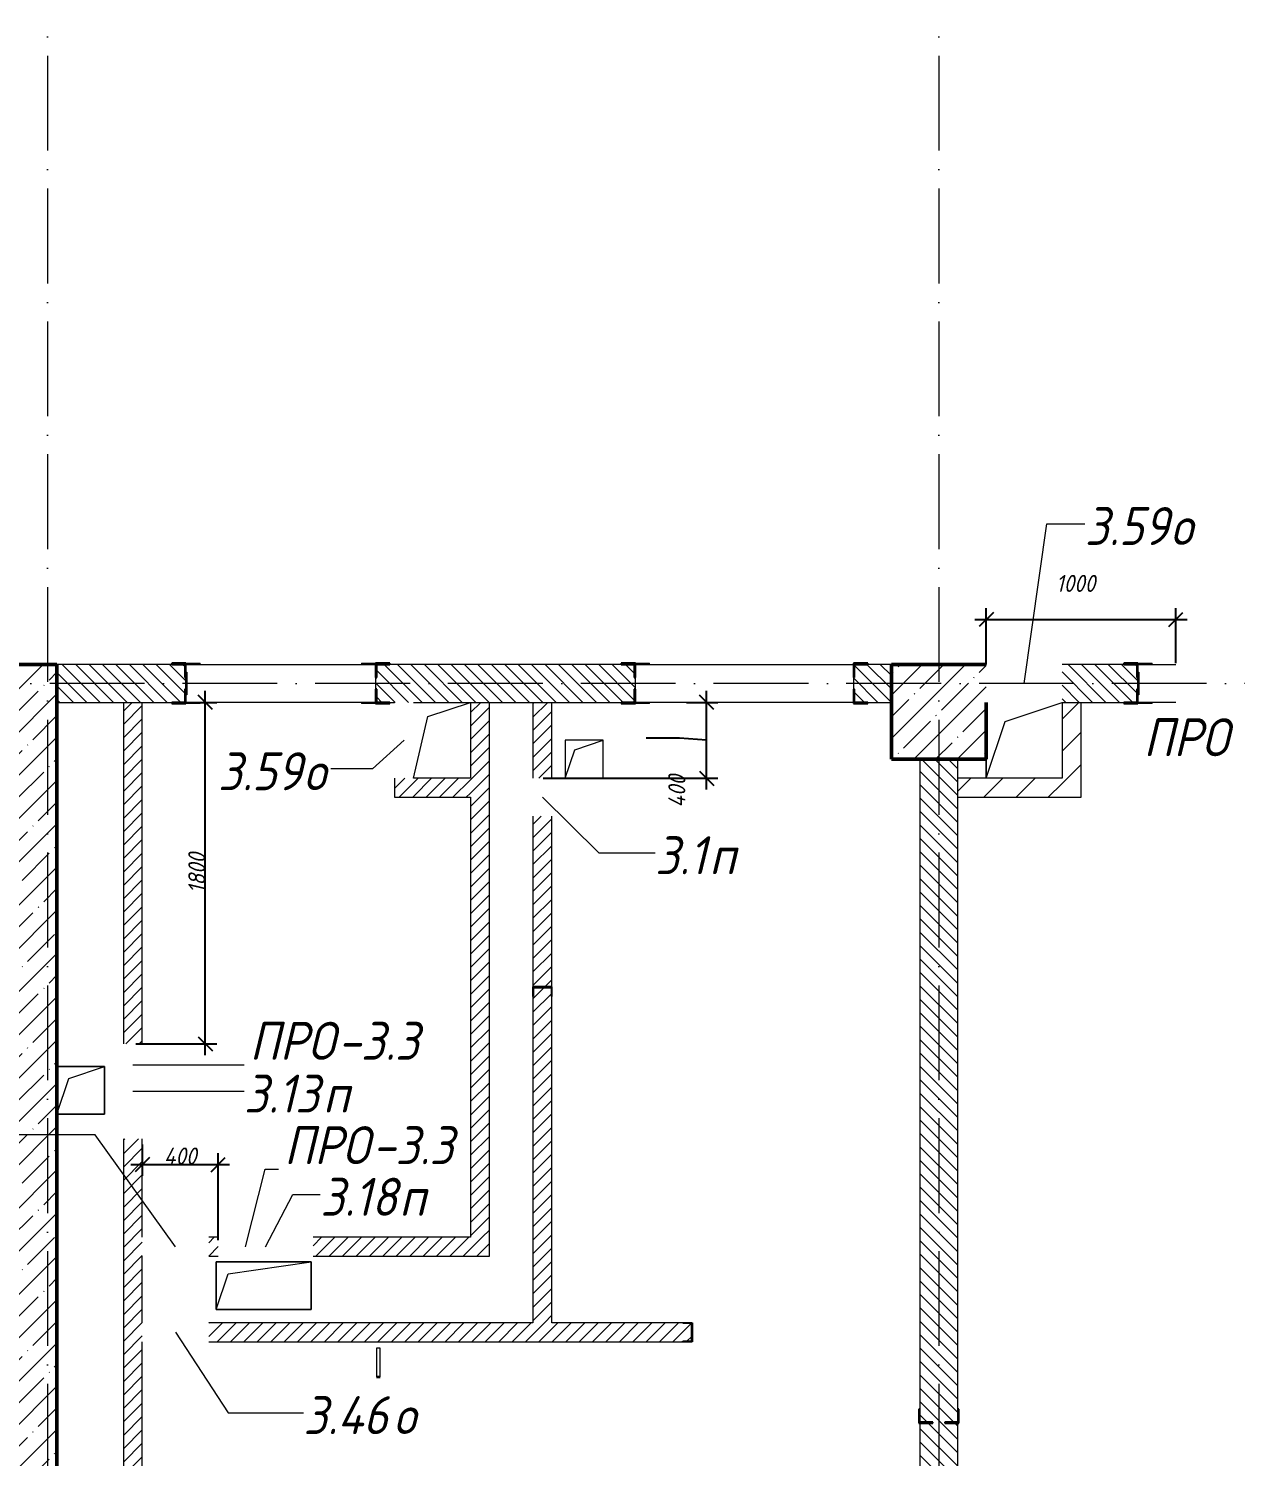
# Model space of a CAD drawing. Header units: millimetres. Extents: x -401725 to 250493, y 305116 to 802890.
# Drawn here: x 157835 to 164200, y 382548 to 390075 of the extents above; entities that cross this region are included whole.
import ezdxf

# ---------------------------------------------------------------- set-up
doc = ezdxf.new("R2010")
doc.units = ezdxf.units.MM
doc.linetypes.add('50_200_ШТРИХ_1Т_ш5_п1_п1_', pattern=[700, 500, -100, 0, -100])
for name, color, linetype, lineweight in [('A-____-____-DIMS', 7, 'Continuous', 9), ('A-DOOR-OPNG-MCUT', 7, 'Continuous', 35), ('A-FLOR-____-OTLN', 7, 'Continuous', 9), ('A-GENM-____-IDEN', 7, 'Continuous', 9), ('A-GENM-____-MCUT', 7, 'Continuous', 25), ('A-GENM-____-OTLN', 7, 'Continuous', 9), ('A-GENM-____-OTLN-1', 7, 'Continuous', 25), ('A-GLAZ-____-IDEN', 7, 'Continuous', 9), ('A-WALL-____-MCUT', 7, 'Continuous', 13), ('A-WALL-____-MCUT-2', 7, 'Continuous', 50), ('A-WALL-____-PATT-1', 7, 'Continuous', 9), ('A-WALL-FNSH-MCUT-1', 7, 'Continuous', 9), ('I-WALL-____-OTLN', 7, 'Continuous', 9), ('S-COLS-____-MCUT', 7, 'Continuous', 50), ('S-COLS-____-OTLN', 7, 'Continuous', 9), ('S-GRID-____-OTLN-1', 7, '50_200_ШТРИХ_1Т_ш5_п1_п1_', 9)]:
    doc.layers.add(name, color=color, linetype=linetype, lineweight=lineweight)
doc.layers.add('A-DOOR-____-OTLN-1', color=7, linetype='Continuous', lineweight=9, true_color=0xffffff)
doc.styles.add('ISOCPEUR_I_11', font='isocpeui.ttf', dxfattribs={"width": 0.9, "height": 200})
doc.styles.add('ISOCPEUR_I_7', font='isocpeui.ttf', dxfattribs={"width": 0.9, "height": 90})
doc.dimstyles.new('ISO-1_8_0_9К_СРЕДНИЙ_Кладочные_1', dxfattribs={"dimscale": 304.8, "dimtxt": 89.638306, "dimasz": 0.246063, "dimexe": 0.19685, "dimexo": 0, "dimgap": 0, "dimtad": 1, "dimdec": 3, "dimrnd": 0.001, "dimdsep": 46, "dimtxsty": 'ISOCPEUR_I_7', "dimblk1": 'OBLIQUE', "dimblk2": 'OBLIQUE', "dimsah": 1, "dimcen": 0.09, "dimdle": 0.19685, "dimazin": 0, "dimtfac": 1, "dimtdec": 4, "dimtix": 1, "dimtmove": 0, "dimatfit": 3, "dimfxl": 1, "dimtvp": 1, "dimtolj": 1, "dimtzin": 0, "dimarcsym": 2})
doc.dimstyles.new('ISO-1_8_0_9К_СРЕДНИЙ_Кладочные_2', dxfattribs={"dimscale": 304.8, "dimtxt": 89.638306, "dimasz": 0.246063, "dimexe": 0.19685, "dimexo": 0, "dimgap": 0, "dimtad": 1, "dimdec": 3, "dimrnd": 0.001, "dimdsep": 46, "dimtxsty": 'ISOCPEUR_I_7', "dimblk1": 'OBLIQUE', "dimblk2": 'OBLIQUE', "dimsah": 1, "dimcen": 0.09, "dimdle": 0.19685, "dimazin": 0, "dimtfac": 1, "dimtdec": 4, "dimtix": 1, "dimtmove": 1, "dimatfit": 3, "dimfxl": 1, "dimtvp": 1, "dimtolj": 1, "dimtzin": 0, "dimarcsym": 2})
pattern_1 = [(135, (144685.44, 323542.244), (-35.35534, -35.35534), [])]
pattern_2 = [(45, (144685.44, 323542.244), (-35.35534, 35.35534), [])]
pattern_3 = [(45, (144685.44, 323542.24), (-84.85281, 84.85281), [])]

# ---------------------------------------------------------------- blocks, each defined once
blk = doc.blocks.new('BSC_Колонна _Прямоугольная - 500х500-V31-АР1_План отверстий 3 этажа в осях 1-64_Ю-ЯЯ')
at = {"layer": 'S-COLS-____-OTLN'}
h = blk.add_hatch(dxfattribs=at)
h.set_pattern_fill('FP_38', color=256, style=0, pattern_type=2)
h.set_pattern_definition([(45, (-17950, -62931.04), (-114.04925, 114.04925), []), (45, (-17835.95, -62931.04), (-114.04925, 114.04925), [201.613, -40.323, 3.353, -36.97])])
h.paths.add_polyline_path([(-250, -250), (250, -250), (250, 250), (-250, 250), (-250, 50)], flags=0)
at = {"layer": 'S-COLS-____-MCUT'}
for p, q in [((250, 250), (-250, 250)), ((-250, 250), (-250, -250)), ((250, -250), (250, 50)), ((-250, -250), (250, -250))]:
    blk.add_line(p, q, dxfattribs=at)
blk = doc.blocks.new('DOR_ДУ_распашная__1Ст_Прямоугольная_ШЕР - Вн_650х2100h_Кабинки С_у-18405741-АР1_План отверстий 3 этажа в осях 1-64_Ю-ЯЯ')
at = {"layer": 'A-DOOR-OPNG-MCUT'}
for p, q in [((-325, -10), (-325, 10)), ((325, 10), (325, -10))]:
    blk.add_line(p, q, dxfattribs=at)
blk = doc.blocks.new('154_Стойка_СКБ_Уголок - СМ-2480_200-28346303-АР1_План отверстий 3 этажа в осях 1-64_Ю-ЯЯ')
at = {"layer": 'A-GENM-____-MCUT'}
for p, q in [((125, 156), (125, 81)), ((200, 156), (125, 156)), ((200, 150), (200, 156)), ((125, 81), (131, 81)), ((131, 81), (131, 150)), ((131, 150), (200, 150)), ((131, 19), (125, 19)), ((125, 19), (125, -56)), ((131, -50), (131, 19)), ((125, -56), (200, -56)), ((200, -50), (131, -50)), ((200, -56), (200, -50))]:
    blk.add_line(p, q, dxfattribs=at)
blk = doc.blocks.new('Стойка_Влож_Полоса боковая - Полоса-V164-АР1_План отверстий 3 этажа в осях 1-64_Ю-ЯЯ')
at = {"layer": 'A-GENM-____-OTLN'}
for p, q in [((-5, 60), (0, 60)), ((-5, -60), (-5, 60)), ((0, 31), (0, -31)), ((0, -60), (-5, -60))]:
    blk.add_line(p, q, dxfattribs=at)
blk = doc.blocks.new('154_Стойка_СКБ_Уголок - СМ-2180_200-28268025-АР1_План отверстий 3 этажа в осях 1-64_Ю-ЯЯ')
at = {"layer": 'A-GENM-____-MCUT'}
for p, q in [((125, 156), (125, 81)), ((200, 156), (125, 156)), ((200, 150), (200, 156)), ((125, 81), (131, 81)), ((131, 81), (131, 150)), ((131, 150), (200, 150)), ((131, 19), (125, 19)), ((125, 19), (125, -56)), ((131, -50), (131, 19)), ((125, -56), (200, -56)), ((200, -50), (131, -50)), ((200, -56), (200, -50))]:
    blk.add_line(p, q, dxfattribs=at)
blk = doc.blocks.new('Стойка_Влож_Уголок_Опорный - Уголок-28213941-АР1_План отверстий 3 этажа в осях 1-64_Ю-ЯЯ')
at = {"layer": 'A-GENM-____-OTLN'}
for p, q in [((-212, -6), (-212, 0)), ((0, 0), (0, -6)), ((-212, -75), (-212, -6)), ((-212, -6), (-206, -6)), ((-212, -75), (-206, -75)), ((-6, -6), (0, -6)), ((-6, -75), (0, -75)), ((0, -6), (0, -75))]:
    blk.add_line(p, q, dxfattribs=at)
blk = doc.blocks.new('Стойка_Влож_Полоса боковая - Полоса-28213942-АР1_План отверстий 3 этажа в осях 1-64_Ю-ЯЯ')
at = {"layer": 'A-GENM-____-OTLN'}
for p, q in [((-5, 60), (0, 60)), ((-5, -60), (-5, 60)), ((0, -60), (-5, -60))]:
    blk.add_line(p, q, dxfattribs=at)
blk = doc.blocks.new('Фахверк_СКБ_Уголок - 200_3960_зеркало-28268689-АР1_План отверстий 3 этажа в осях 1-64_Ю-ЯЯ')
at = {"layer": 'A-GENM-____-MCUT'}
for p, q in [((200, 156), (125, 156)), ((125, 156), (125, 81)), ((200, 150), (200, 156)), ((125, 81), (131, 81)), ((131, 81), (131, 150)), ((131, 150), (200, 150)), ((131, 19), (125, 19)), ((125, 19), (125, -56)), ((131, -50), (131, 19)), ((125, -56), (200, -56)), ((200, -50), (131, -50)), ((200, -56), (200, -50))]:
    blk.add_line(p, q, dxfattribs=at)
blk = doc.blocks.new('Фахверк_СКБ_Уголок - 200_3550-28187522-АР1_План отверстий 3 этажа в осях 1-64_Ю-ЯЯ')
at = {"layer": 'A-GENM-____-MCUT'}
for p, q in [((125, 156), (50, 156)), ((50, 156), (50, 150)), ((125, 81), (125, 156)), ((50, 150), (119, 150)), ((119, 150), (119, 81)), ((119, 81), (125, 81)), ((125, 19), (119, 19)), ((119, 19), (119, -50)), ((125, -56), (125, 19)), ((119, -50), (50, -50)), ((50, -50), (50, -56)), ((50, -56), (125, -56))]:
    blk.add_line(p, q, dxfattribs=at)
blk = doc.blocks.new('154_Фахверк_СКБ_Швеллер - Тип_100_3960-28336563-АР1_План отверстий 3 этажа в осях 1-64_Ю-ЯЯ')
at = {"layer": 'A-GENM-____-MCUT'}
for p, q in [((125, 50), (175, 50)), ((125, -50), (125, 50)), ((128, 47), (128, -47)), ((175, 47), (128, 47)), ((175, 50), (175, 47)), ((175, -50), (125, -50)), ((128, -47), (175, -47)), ((175, -47), (175, -50))]:
    blk.add_line(p, q, dxfattribs=at)
blk = doc.blocks.new('154_Фахверк_СКБ_Швеллер - Тип_100_3960-28737914-АР1_План отверстий 3 этажа в осях 1-64_Ю-ЯЯ')
at = {"layer": 'A-GENM-____-MCUT'}
for p, q in [((175, 50), (125, 50)), ((125, 50), (125, -50)), ((128, 47), (175, 47)), ((128, -47), (128, 47)), ((175, 47), (175, 50)), ((125, -50), (175, -50)), ((175, -47), (128, -47)), ((175, -50), (175, -47))]:
    blk.add_line(p, q, dxfattribs=at)
blk = doc.blocks.new('AR_Отверстие прямоугольное _в плите_ - AR_Отверстие прямоугольное _в плите_-30458064-АР1_План отверстий 3 этажа в осях 1-64_Ю-ЯЯ')
at = {"layer": 'A-GENM-____-OTLN'}
for p, q in [((125, 125), (-125, 125)), ((-62.5, 62.5), (125, 125)), ((125, -125), (125, 125)), ((-125, -125), (-62.5, 62.5)), ((-125, -125), (125, -125))]:
    blk.add_line(p, q, dxfattribs=at)
blk = doc.blocks.new('AR_Отверстие прямоугольное _в плите_ - AR_Отверстие прямоугольное _в плите_-30459257-АР1_План отверстий 3 этажа в осях 1-64_Ю-ЯЯ')
at = {"layer": 'A-GENM-____-OTLN'}
for p, q in [((250, 125), (-250, 125)), ((-250, 125), (-250, -125)), ((-187.5, 62.5), (250, 125)), ((250, -125), (250, 125)), ((-250, -125), (-187.5, 62.5)), ((-250, -125), (250, -125))]:
    blk.add_line(p, q, dxfattribs=at)
blk = doc.blocks.new('AR_Отверстие прямоугольное _в плите_ - AR_Отверстие прямоугольное _в плите_-30459207-АР1_План отверстий 3 этажа в осях 1-64_Ю-ЯЯ')
at = {"layer": 'A-GENM-____-OTLN'}
for p, q in [((100, 100), (-100, 100)), ((-100, 100), (-100, -100)), ((-50, 50), (100, 100)), ((100, -100), (100, 100)), ((-100, -100), (-50, 50)), ((-100, -100), (100, -100))]:
    blk.add_line(p, q, dxfattribs=at)
blk = doc.blocks.new('AR_Отверстие прямоугольное _в плите_ - AR_Отверстие прямоугольное _в плите_-30459211-АР1_План отверстий 3 этажа в осях 1-64_Ю-ЯЯ')
at = {"layer": 'A-GENM-____-OTLN'}
for p, q in [((-100, 100), (200, 200)), ((-200, -200), (-100, 100)), ((-200, -100), (-200, -200))]:
    blk.add_line(p, q, dxfattribs=at)
blk = doc.blocks.new('AR_Отверстие прямоугольное _в плите_ - AR_Отверстие прямоугольное _в плите_-30552629-АР1_План отверстий 3 этажа в осях 1-64_Ю-ЯЯ')
at = {"layer": 'A-GENM-____-OTLN'}
for p, q in [((-75, 125), (150, 200)), ((-150, -200), (-75, 125))]:
    blk.add_line(p, q, dxfattribs=at)
blk = doc.blocks.new('_Oblique')
at = {"color": 0, "linetype": 'ByBlock', "lineweight": -2}
blk.add_line((-0.5, -0.5), (0.5, 0.5), dxfattribs=at)
blk = doc.blocks.new('*D9623')
at = {"layer": 'A-____-____-DIMS', "color": 0, "lineweight": -2, "transparency": 16777216}
for p, q in [((161410.9, 386063.3), (161410.9, 386583.3)), ((161304.9, 386523.3), (161470.9, 386523.3)), ((161268.8, 386334.9), (161092.7, 386334.9)), ((161410.9, 386323.3), (161268.8, 386334.9)), ((160548.5, 386123.3), (161470.9, 386123.3))]:
    blk.add_line(p, q, dxfattribs=at)
at = {"layer": 'Defpoints', "color": 0, "transparency": 16777216}
for p in [(161304.9, 386523.3), (161410.9, 386523.3), (160548.5, 386123.3)]:
    blk.add_point(p, dxfattribs=at)
at = {"layer": 'A-____-____-DIMS', "color": 0, "lineweight": -2, "transparency": 16777216, "xscale": 75, "yscale": 75, "zscale": 75}
for p, rotation in [((161410.9, 386523.3), 90), ((161410.9, 386123.3), 270)]:
    blk.add_blockref('_Oblique', p, dxfattribs=dict(at, rotation=rotation))
at = {"layer": 'A-____-____-DIMS', "color": 0, "transparency": 16777216, "insert": (161208.8, 385968.8), "char_height": 90, "width": 426.127, "attachment_point": 1, "rotation": 90, "line_spacing_factor": 1.149209, "style": 'ISOCPEUR_I_7'}
blk.add_mtext('\\A1;400', dxfattribs=at)
blk = doc.blocks.new('*D9624')
at = {"layer": 'A-____-____-DIMS', "color": 0, "lineweight": -2, "transparency": 16777216}
for p, q in [((158767.6, 384663.3), (158767.6, 386583.3)), ((158661.5, 386523.3), (158827.6, 386523.3)), ((158400.6, 384723.3), (158827.6, 384723.3))]:
    blk.add_line(p, q, dxfattribs=at)
at = {"layer": 'Defpoints', "color": 0, "transparency": 16777216}
for p in [(158661.5, 386523.3), (158767.6, 386523.3), (158400.6, 384723.3)]:
    blk.add_point(p, dxfattribs=at)
at = {"layer": 'A-____-____-DIMS', "color": 0, "lineweight": -2, "transparency": 16777216, "xscale": 75, "yscale": 75, "zscale": 75}
for p, rotation in [((158767.6, 386523.3), 90), ((158767.6, 384723.3), 270)]:
    blk.add_blockref('_Oblique', p, dxfattribs=dict(at, rotation=rotation))
at = {"layer": 'A-____-____-DIMS', "color": 0, "transparency": 16777216, "insert": (158722.6, 385623.3), "char_height": 90, "width": 504.733, "attachment_point": 5, "rotation": 90, "style": 'ISOCPEUR_I_7'}
blk.add_mtext('\\A1;1800', dxfattribs=at)
blk = doc.blocks.new('*D9625')
at = {"layer": 'A-____-____-DIMS', "color": 0, "lineweight": -2, "transparency": 16777216}
for p, q in [((158435.4, 384192.7), (158435.4, 384026.7)), ((158835.4, 383688.2), (158835.4, 384146.7)), ((158375.4, 384086.7), (158895.4, 384086.7))]:
    blk.add_line(p, q, dxfattribs=at)
at = {"layer": 'Defpoints', "color": 0, "transparency": 16777216}
for p in [(158435.4, 384192.7), (158835.4, 384086.7), (158835.4, 383688.2)]:
    blk.add_point(p, dxfattribs=at)
at = {"layer": 'A-____-____-DIMS', "color": 0, "lineweight": -2, "transparency": 16777216, "xscale": 75, "yscale": 75, "zscale": 75, "rotation": 180}
blk.add_blockref('_Oblique', (158435.4, 384086.7), dxfattribs=at)
at = {"layer": 'A-____-____-DIMS', "color": 0, "lineweight": -2, "transparency": 16777216, "xscale": 75, "yscale": 75, "zscale": 75}
blk.add_blockref('_Oblique', (158835.4, 384086.7), dxfattribs=at)
at = {"layer": 'A-____-____-DIMS', "color": 0, "transparency": 16777216, "insert": (158635.4, 384131.7), "char_height": 90, "width": 426.127, "attachment_point": 5, "style": 'ISOCPEUR_I_7'}
blk.add_mtext('\\A1;400', dxfattribs=at)
blk = doc.blocks.new('*D9713')
at = {"layer": 'A-____-____-DIMS', "color": 0, "lineweight": -2, "transparency": 16777216}
for p, q in [((162825.4, 386960.2), (163945.4, 386960.2)), ((162885.4, 386723.3), (162885.4, 387020.2)), ((163885.4, 386729.3), (163885.4, 387020.2))]:
    blk.add_line(p, q, dxfattribs=at)
at = {"layer": 'Defpoints', "color": 0, "transparency": 16777216}
for p in [(163885.4, 386960.2), (162885.4, 386723.3), (163885.4, 386729.3)]:
    blk.add_point(p, dxfattribs=at)
at = {"layer": 'A-____-____-DIMS', "color": 0, "lineweight": -2, "transparency": 16777216, "xscale": 75, "yscale": 75, "zscale": 75, "rotation": 180}
blk.add_blockref('_Oblique', (162885.4, 386960.2), dxfattribs=at)
at = {"layer": 'A-____-____-DIMS', "color": 0, "lineweight": -2, "transparency": 16777216, "xscale": 75, "yscale": 75, "zscale": 75}
blk.add_blockref('_Oblique', (163885.4, 386960.2), dxfattribs=at)
at = {"layer": 'A-____-____-DIMS', "color": 0, "transparency": 16777216, "insert": (163253.4, 387195.4), "char_height": 90, "width": 504.733, "attachment_point": 1, "line_spacing_factor": 1.149209, "style": 'ISOCPEUR_I_7'}
blk.add_mtext('\\A1;1000', dxfattribs=at)

msp = doc.modelspace()

# ---------------------------------------------------------------- hatches: boundary and pattern name
at = {"layer": 'A-WALL-____-PATT-1'}
h = msp.add_hatch(dxfattribs=at)
h.set_pattern_fill('FP_12', color=256, style=0, pattern_type=2)
h.set_pattern_definition([(45, (144685.44, 323542.24), (-114.04925, 114.04925), []), (45, (144799.49, 323542.24), (-114.04925, 114.04925), [201.612, -40.322, 3.353, -36.97])])
h.paths.add_polyline_path([(157735.4376, 379223.2863), (157985.4376, 379223.2863), (157985.4376, 386723.2863), (157735.4376, 386723.2863), (157735.4376, 380765.6971)], flags=0)
h = msp.add_hatch(dxfattribs=at)
h.set_pattern_fill('FP_9', color=256, style=0, pattern_type=2)
h.set_pattern_definition(pattern_1)
h.paths.add_polyline_path([(162385.4376, 386523.2863), (162385.4376, 386723.2863), (162191.4376, 386723.2863), (162191.4376, 386654.2863), (162185.4376, 386654.2863), (162185.4376, 386592.2863), (162191.4376, 386592.2863), (162191.4376, 386523.2863), (162346.0545, 386523.2863)], flags=0)
h.paths.add_polyline_path([(158590.4376, 386523.2863), (158659.4376, 386523.2863), (158659.4376, 386592.2863), (158665.4376, 386592.2863), (158665.4376, 386654.2863), (158659.4376, 386654.2863), (158659.4376, 386723.2863), (157985.4376, 386723.2863), (157985.4376, 386523.2863)], flags=0)
h.paths.add_polyline_path([(159671.4376, 386523.2863), (161029.4376, 386523.2863), (161029.4376, 386592.2863), (161035.4376, 386592.2863), (161035.4376, 386654.2863), (161029.4376, 386654.2863), (161029.4376, 386723.2863), (159671.4376, 386723.2863), (159671.4376, 386654.2863), (159665.4376, 386654.2863), (159665.4376, 386592.2863), (159671.4376, 386592.2863)], flags=0)
h = msp.add_hatch(dxfattribs=at)
h.set_pattern_fill('FP_9', color=256, style=0, pattern_type=2)
h.set_pattern_definition(pattern_1)
h.paths.add_polyline_path([(163610.4376, 386523.2863), (163679.4376, 386523.2863), (163679.4376, 386592.2863), (163685.4376, 386592.2863), (163685.4376, 386654.2863), (163679.4376, 386654.2863), (163679.4376, 386723.2863), (163285.4376, 386723.2863), (163285.4376, 386523.2863)], flags=0)
h = msp.add_hatch(dxfattribs=at)
h.set_pattern_fill('FP_8', color=256, style=0, pattern_type=2)
h.set_pattern_definition(pattern_2)
h.paths.add_polyline_path([(158335.4376, 378973.2863), (158435.4376, 378973.2863), (158435.4376, 379583.2863), (158335.4376, 379583.2863)], flags=0)
h.paths.add_polyline_path([(158435.4376, 379983.2863), (158435.4376, 381003.2863), (158432.4376, 381003.2863), (158432.4376, 381050.2863), (158338.4376, 381050.2863), (158338.4376, 381003.2863), (158335.4376, 381003.2863), (158335.4376, 379983.2863), (158359.6003, 379983.2863)], flags=0)
h.paths.add_polyline_path([(158432.4376, 381053.2863), (158435.4376, 381053.2863), (158435.4376, 381543.2863), (158335.4376, 381543.2863), (158335.4376, 381053.2863), (158385.1984, 381053.2863)], flags=0)
h.paths.add_polyline_path([(158435.4376, 381843.2863), (158435.4376, 384223.2863), (158335.4376, 384223.2863), (158335.4376, 381843.2863), (158404.0979, 381843.2863)], flags=0)
h.paths.add_polyline_path([(158335.4376, 384723.2863), (158435.4376, 384723.2863), (158435.4376, 386523.2863), (158335.4376, 386523.2863)], flags=0)
h = msp.add_hatch(dxfattribs=at)
h.set_pattern_fill('FP_8', color=256, style=0, pattern_type=2)
h.set_pattern_definition(pattern_2)
h.paths.add_polyline_path([(160165.4376, 383703.2863), (160265.4376, 383703.2863), (160265.4376, 386523.2863), (160165.4376, 386523.2863), (160165.4376, 383994.6673)], flags=0)
h = msp.add_hatch(dxfattribs=at)
h.set_pattern_fill('FP_8', color=256, style=0, pattern_type=2)
h.set_pattern_definition(pattern_2)
h.paths.add_polyline_path([(160578.5903, 383253.2863), (160595.4376, 383253.2863), (160595.4376, 384973.2863), (160592.4376, 384973.2863), (160592.4376, 385020.2863), (160498.4376, 385020.2863), (160498.4376, 384973.2863), (160495.4376, 384973.2863), (160495.4376, 383253.2863)], flags=0)
h.paths.add_polyline_path([(160578.5903, 385023.2863), (160595.4376, 385023.2863), (160595.4376, 385923.2863), (160495.4376, 385923.2863), (160495.4376, 385023.2863), (160498.4376, 385023.2863)], flags=0)
h.paths.add_polyline_path([(160595.4376, 386123.2863), (160595.4376, 386523.2863), (160495.4376, 386523.2863), (160495.4376, 386123.2863), (160578.5903, 386123.2863)], flags=0)
h = msp.add_hatch(dxfattribs=at)
h.set_pattern_fill('FP_7', color=256, style=0, pattern_type=2)
h.set_pattern_definition(pattern_3)
h.paths.add_polyline_path([(163385.4376, 386023.2863), (163385.4376, 386523.2863), (163285.4376, 386523.2863), (163285.4376, 386023.2863)], flags=0)
h = msp.add_hatch(dxfattribs=at)
h.set_pattern_fill('FP_9', color=256, style=0, pattern_type=2)
h.set_pattern_definition(pattern_1)
h.paths.add_polyline_path([(162535.4376, 379223.2863), (162735.4376, 379223.2863), (162735.4376, 382723.2863), (162666.4376, 382723.2863), (162666.4376, 382729.2863), (162735.4376, 382729.2863), (162735.4376, 386223.2863), (162535.4376, 386223.2863), (162535.4376, 382729.2863), (162604.4376, 382729.2863), (162604.4376, 382723.2863), (162535.4376, 382723.2863), (162535.4376, 380765.6971)], flags=0)
h = msp.add_hatch(dxfattribs=at)
h.set_pattern_fill('FP_8', color=256, style=0, pattern_type=2)
h.set_pattern_definition(pattern_2)
h.paths.add_polyline_path([(159865.4376, 386023.2863), (159865.4376, 386123.2863), (159765.4376, 386123.2863), (159765.4376, 386023.2863)], flags=0)
h = msp.add_hatch(dxfattribs=at)
h.set_pattern_fill('FP_8', color=256, style=0, pattern_type=2)
h.set_pattern_definition(pattern_2)
h.paths.add_polyline_path([(160165.4376, 386023.2863), (160165.4376, 386123.2863), (159865.4376, 386123.2863), (159865.4376, 386023.2863)], flags=0)
h = msp.add_hatch(dxfattribs=at)
h.set_pattern_fill('FP_7', color=256, style=0, pattern_type=2)
h.set_pattern_definition(pattern_3)
h.paths.add_polyline_path([(163285.4376, 386023.2863), (163285.4376, 386123.2863), (162735.4376, 386123.2863), (162735.4376, 386023.2863)], flags=0)
h = msp.add_hatch(dxfattribs=at)
h.set_pattern_fill('FP_8', color=256, style=0, pattern_type=2)
h.set_pattern_definition(pattern_2)
h.paths.add_polyline_path([(158811.126, 383603.2863), (158835.4376, 383603.2863), (158835.4376, 383703.2863), (158785.4376, 383703.2863), (158785.4376, 383603.2863)], flags=0)
h.paths.add_polyline_path([(159335.4376, 383603.2863), (160265.4376, 383603.2863), (160265.4376, 383703.2863), (159335.4376, 383703.2863), (159335.4376, 383655.3094)], flags=0)
h = msp.add_hatch(dxfattribs=at)
h.set_pattern_fill('FP_8', color=256, style=0, pattern_type=2)
h.set_pattern_definition(pattern_2)
h.paths.add_polyline_path([(158811.126, 383153.2863), (161285.4376, 383153.2863), (161285.4376, 383156.2863), (161332.4376, 383156.2863), (161332.4376, 383250.2863), (161285.4376, 383250.2863), (161285.4376, 383253.2863), (158785.4376, 383253.2863), (158785.4376, 383153.2863)], flags=0)

# ---------------------------------------------------------------- linework, layer by layer
at = {"layer": 'A-FLOR-____-OTLN'}
for p, q in [((162885.4376, 386123.2863), (162885.4376, 386223.2863)), ((157985.4376, 384603.2863), (158235.4376, 384603.2863)), ((158235.4376, 384603.2863), (158235.4376, 384353.2863)), ((158235.4376, 384353.2863), (157985.4376, 384353.2863)), ((158825.4376, 383573.2863), (159325.4376, 383573.2863)), ((158825.4376, 383323.2863), (158825.4376, 383573.2863)), ((159325.4376, 383573.2863), (159325.4376, 383323.2863)), ((159325.4376, 383323.2863), (158825.4376, 383323.2863))]:
    msp.add_line(p, q, dxfattribs=at)
at = {"layer": 'A-GENM-____-IDEN'}
for p, q in [((158385.4376, 384611.8654), (158971.7649, 384611.8654)), ((158978.5955, 383653.2863), (159083.9258, 384061.7863)), ((159083.9258, 384061.7863), (159153.7526, 384061.7863))]:
    msp.add_line(p, q, dxfattribs=at)
at = {"layer": 'A-GLAZ-____-IDEN'}
for p, q in [((163085.4376, 386623.2863), (163204.3452, 387465.1772)), ((163204.3452, 387465.1772), (163405.4078, 387465.1772)), ((159815.4376, 386323.2863), (159649.0132, 386172.4719)), ((159649.0132, 386172.4719), (159429.9662, 386172.4719)), ((160545.4376, 386023.2863), (160842.5734, 385729.7279)), ((160842.5734, 385729.7279), (161139.7091, 385729.7279)), ((158385.4376, 384473.2863), (158971.7649, 384473.2863)), ((158187.0197, 384244.1419), (157470.3196, 384244.1419)), ((158610.4376, 383653.2863), (158187.0197, 384244.1419)), ((159085.4376, 383653.2863), (159229.7322, 383929.3074)), ((159229.7322, 383929.3074), (159374.0268, 383929.3074)), ((158610.4376, 383203.2863), (158887.8731, 382778.2875)), ((158887.8731, 382778.2875), (159284.7026, 382778.2875))]:
    msp.add_line(p, q, dxfattribs=at)
at = {"layer": 'A-WALL-____-MCUT'}
for p, q in [((158590.4376, 386723.2863), (157985.4376, 386723.2863)), ((160960.4376, 386723.2863), (159740.4376, 386723.2863)), ((162385.4376, 386723.2863), (162260.4376, 386723.2863)), ((163610.4376, 386723.2863), (163285.4376, 386723.2863)), ((158665.4376, 386592.2863), (158665.4376, 386654.2863)), ((159665.4376, 386654.2863), (159665.4376, 386592.2863)), ((161035.4376, 386592.2863), (161035.4376, 386654.2863)), ((162185.4376, 386654.2863), (162185.4376, 386592.2863)), ((157985.4376, 386523.2863), (158590.4376, 386523.2863)), ((159740.4376, 386523.2863), (159765.4376, 386523.2863)), ((159865.4376, 386523.2863), (160960.4376, 386523.2863)), ((162260.4376, 386523.2863), (162385.4376, 386523.2863)), ((163285.4376, 386523.2863), (163610.4376, 386523.2863)), ((162535.4376, 386223.2863), (162535.4376, 382798.2863)), ((162735.4376, 382798.2863), (162735.4376, 386223.2863)), ((162535.4376, 382723.2863), (162535.4376, 379223.2863)), ((162735.4376, 379223.2863), (162735.4376, 382723.2863))]:
    msp.add_line(p, q, dxfattribs=at)
at = {"layer": 'A-WALL-____-MCUT-2'}
for p, q in [((157985.4376, 386723.2863), (157535.4376, 386723.2863)), ((157985.4376, 379223.2863), (157985.4376, 386723.2863))]:
    msp.add_line(p, q, dxfattribs=at)
at = {"layer": 'A-WALL-FNSH-MCUT-1'}
for p, q in [((158335.4376, 386523.2863), (158335.4376, 384723.2863)), ((158435.4376, 384723.2863), (158435.4376, 386523.2863)), ((160165.4376, 386523.2863), (160165.4376, 386123.2863)), ((160265.4376, 383603.2863), (160265.4376, 386523.2863)), ((160495.4376, 386523.2863), (160495.4376, 386123.2863)), ((160595.4376, 386123.2863), (160595.4376, 386523.2863)), ((163285.4376, 386523.2863), (163285.4376, 386123.2863)), ((163385.4376, 386023.2863), (163385.4376, 386523.2863)), ((159765.4376, 386123.2863), (159765.4376, 386023.2863)), ((160165.4376, 386123.2863), (159865.4376, 386123.2863)), ((163285.4376, 386123.2863), (162735.4376, 386123.2863)), ((159765.4376, 386023.2863), (160165.4376, 386023.2863)), ((160165.4376, 386023.2863), (160165.4376, 383703.2863)), ((162735.4376, 386023.2863), (163385.4376, 386023.2863)), ((160495.4376, 385923.2863), (160495.4376, 385023.2863)), ((160595.4376, 385023.2863), (160595.4376, 385923.2863)), ((160495.4376, 384973.2863), (160495.4376, 383253.2863)), ((160595.4376, 383253.2863), (160595.4376, 384973.2863)), ((158335.4376, 384223.2863), (158335.4376, 381843.2863)), ((158435.4376, 383703.2863), (158435.4376, 384223.2863)), ((158835.4376, 383703.2863), (158785.4376, 383703.2863)), ((160165.4376, 383703.2863), (159335.4376, 383703.2863)), ((158435.4376, 383253.2863), (158435.4376, 383603.2863)), ((158785.4376, 383603.2863), (158835.4376, 383603.2863)), ((159335.4376, 383603.2863), (160265.4376, 383603.2863)), ((160495.4376, 383253.2863), (158785.4376, 383253.2863)), ((161285.4376, 383253.2863), (160595.4376, 383253.2863)), ((158435.4376, 381843.2863), (158435.4376, 383153.2863)), ((158785.4376, 383153.2863), (161285.4376, 383153.2863)), ((159690.4376, 383118.2863), (159670.4376, 383118.2863)), ((159670.4376, 383118.2863), (159670.4376, 382968.2863)), ((159690.4376, 382968.2863), (159690.4376, 383118.2863))]:
    msp.add_line(p, q, dxfattribs=at)
at = {"layer": 'I-WALL-____-OTLN'}
for p, q in [((158665.4376, 386723.2863), (159665.4376, 386723.2863)), ((161035.4376, 386723.2863), (162185.4376, 386723.2863)), ((163685.4376, 386723.2863), (163885.4376, 386723.2863)), ((159665.4376, 386523.2863), (158665.4376, 386523.2863)), ((162185.4376, 386523.2863), (161035.4376, 386523.2863)), ((163885.4376, 386523.2863), (163685.4376, 386523.2863))]:
    msp.add_line(p, q, dxfattribs=at)
at = {"layer": 'S-GRID-____-OTLN-1'}
for p, q in [((157935.4376, 414435.0957), (157935.4376, 376433.8321)), ((162635.4376, 414435.0957), (162635.4376, 376433.8321)), ((248759.8442, 386623.2863), (140016.6674, 386623.2863))]:
    msp.add_line(p, q, dxfattribs=at)

# ---------------------------------------------------------------- block references
at = {"layer": 'A-DOOR-____-OTLN-1', "rotation": 90.00000000000007}
msp.add_blockref('DOR_ДУ_распашная__1Ст_Прямоугольная_ШЕР - Вн_650х2100h_Кабинки С_у-18405741-АР1_План отверстий 3 этажа в осях 1-64_Ю-ЯЯ', (159680.4376, 382643.2863), dxfattribs=at)
at = {"layer": 'A-GENM-____-OTLN'}
for name, p, rotation in [('Стойка_Влож_Уголок_Опорный - Уголок-28213941-АР1_План отверстий 3 этажа в осях 1-64_Ю-ЯЯ', (158665.4376, 386729.2863), 89.99999999999955), ('Стойка_Влож_Полоса боковая - Полоса-28213942-АР1_План отверстий 3 этажа в осях 1-64_Ю-ЯЯ', (158665.4376, 386623.2863), 180), ('Стойка_Влож_Уголок_Опорный - Уголок-28213941-АР1_План отверстий 3 этажа в осях 1-64_Ю-ЯЯ', (159665.4376, 386517.2863), 269.9999999999995), ('Стойка_Влож_Уголок_Опорный - Уголок-28213941-АР1_План отверстий 3 этажа в осях 1-64_Ю-ЯЯ', (161035.4376, 386729.2863), 89.99999999999955), ('Стойка_Влож_Уголок_Опорный - Уголок-28213941-АР1_План отверстий 3 этажа в осях 1-64_Ю-ЯЯ', (163685.4376, 386729.2863), 89.99999999999955), ('Стойка_Влож_Полоса боковая - Полоса-V164-АР1_План отверстий 3 этажа в осях 1-64_Ю-ЯЯ', (163685.4376, 386623.2863), 180)]:
    msp.add_blockref(name, p, dxfattribs=dict(at, rotation=rotation))
for name, p in [('AR_Отверстие прямоугольное _в плите_ - AR_Отверстие прямоугольное _в плите_-30552629-АР1_План отверстий 3 этажа в осях 1-64_Ю-ЯЯ', (160015.4376, 386323.2863)), ('AR_Отверстие прямоугольное _в плите_ - AR_Отверстие прямоугольное _в плите_-30459211-АР1_План отверстий 3 этажа в осях 1-64_Ю-ЯЯ', (163085.4376, 386323.2863)), ('AR_Отверстие прямоугольное _в плите_ - AR_Отверстие прямоугольное _в плите_-30459207-АР1_План отверстий 3 этажа в осях 1-64_Ю-ЯЯ', (160765.4376, 386223.2863)), ('AR_Отверстие прямоугольное _в плите_ - AR_Отверстие прямоугольное _в плите_-30458064-АР1_План отверстий 3 этажа в осях 1-64_Ю-ЯЯ', (158110.4376, 384478.2863)), ('AR_Отверстие прямоугольное _в плите_ - AR_Отверстие прямоугольное _в плите_-30459257-АР1_План отверстий 3 этажа в осях 1-64_Ю-ЯЯ', (159075.4376, 383448.2863))]:
    msp.add_blockref(name, p, dxfattribs=at)
at = {"layer": 'A-GENM-____-OTLN-1'}
for name, p, rotation in [('154_Стойка_СКБ_Уголок - СМ-2180_200-28268025-АР1_План отверстий 3 этажа в осях 1-64_Ю-ЯЯ', (158790.4376, 386673.2863), 180), ('154_Стойка_СКБ_Уголок - СМ-2180_200-28268025-АР1_План отверстий 3 этажа в осях 1-64_Ю-ЯЯ', (161160.4376, 386673.2863), 180), ('154_Стойка_СКБ_Уголок - СМ-2480_200-28346303-АР1_План отверстий 3 этажа в осях 1-64_Ю-ЯЯ', (163810.4376, 386673.2863), 180), ('154_Фахверк_СКБ_Швеллер - Тип_100_3960-28737914-АР1_План отверстий 3 этажа в осях 1-64_Ю-ЯЯ', (160545.4376, 385148.2863), 270.0000000000001), ('154_Фахверк_СКБ_Швеллер - Тип_100_3960-28336563-АР1_План отверстий 3 этажа в осях 1-64_Ю-ЯЯ', (161460.4376, 383203.2863), 180), ('Фахверк_СКБ_Уголок - 200_3550-28187522-АР1_План отверстий 3 этажа в осях 1-64_Ю-ЯЯ', (162585.4376, 382848.2863), 269.9999999999999)]:
    msp.add_blockref(name, p, dxfattribs=dict(at, rotation=rotation))
for name, p in [('154_Стойка_СКБ_Уголок - СМ-2180_200-28268025-АР1_План отверстий 3 этажа в осях 1-64_Ю-ЯЯ', (159540.4376, 386573.2863)), ('Фахверк_СКБ_Уголок - 200_3960_зеркало-28268689-АР1_План отверстий 3 этажа в осях 1-64_Ю-ЯЯ', (162060.4376, 386573.2863))]:
    msp.add_blockref(name, p, dxfattribs=at)
at = {"layer": 'S-COLS-____-OTLN'}
msp.add_blockref('BSC_Колонна _Прямоугольная - 500х500-V31-АР1_План отверстий 3 этажа в осях 1-64_Ю-ЯЯ', (162635.4376, 386473.2863), dxfattribs=at)

# ---------------------------------------------------------------- texts
at = {"layer": 'A-GENM-____-IDEN', "char_height": 200, "attachment_point": 1, "style": 'ISOCPEUR_I_11'}
for s, insert, width in [('ПРО', (163714.5823, 386439.1186), 562.784625), ('ПРО', (159001.3582, 384838.9815), 562.784625), ('-3.3', (159465.702, 384838.9815), 548.35425), ('ПРО', (159183.3459, 384288.9024), 562.784625), ('-3.3', (159647.6897, 384288.9024), 548.35425)]:
    msp.add_mtext(s, dxfattribs=dict(at, insert=insert, width=width))
at = {"layer": 'A-GLAZ-____-IDEN', "char_height": 200, "attachment_point": 1, "style": 'ISOCPEUR_I_11'}
for s, insert, width in [('3.59', (163405.4078, 387552.7918), 548.35425), ('\\fISOCPEUR|b0|i1|c204|p34|;\\W.9;о', (163857.8453, 387552.7918), 158.734125), ('3.59', (158834.5116, 386260.0865), 548.35425), ('\\fISOCPEUR|b0|i1|c204|p34|;\\W.9;о', (159286.9491, 386260.0865), 158.734125), ('3.1', (161139.7091, 385817.3425), 346.329), ('\\fISOCPEUR|b0|i1|c204|p34|;\\W.9;п', (161425.4591, 385817.3425), 158.734125), ('3.13', (158971.7649, 384560.9009), 505.063125), ('\\fISOCPEUR|b0|i1|c204|p34|;\\W.9;п', (159388.4837, 384560.9009), 158.734125), ('3.18', (159374.0268, 384016.922), 505.063125), ('\\fISOCPEUR|b0|i1|c204|p34|;\\W.9;п', (159790.7455, 384016.922), 158.734125), ('3.46', (159284.7026, 382865.9021), 577.215), ('\\fISOCPEUR|b0|i1|c204|p34|;\\W.9;о', (159760.9526, 382865.9021), 158.734125)]:
    msp.add_mtext(s, dxfattribs=dict(at, insert=insert, width=width))

# ---------------------------------------------------------------- dimensions: what is measured, and where the dimension line sits
at = {"layer": 'A-____-____-DIMS'}
dim = msp.add_linear_dim(base=(163885.4376, 386960.2297), p1=(162885.4376, 386723.2863), p2=(163885.4376, 386729.2863), dimstyle='ISO-1_8_0_9К_СРЕДНИЙ_Кладочные_2', override={"dimpost": '<>', "dimfxl": 1000.018}, dxfattribs=at)
dim.commit()
dim.dimension.update_dxf_attribs({"geometry": '*D9713', "text_midpoint": (163505.7606, 387075.3917), "dimtype": 160})
dim = msp.add_linear_dim(base=(158767.5755, 386523.2863), p1=(158400.5723, 384723.2863), p2=(158661.5095, 386523.2863), angle=90, dimstyle='ISO-1_8_0_9К_СРЕДНИЙ_Кладочные_1', override={"dimpost": '<>', "dimfxl": 1818.815065}, dxfattribs=at)
dim.commit()
dim.dimension.update_dxf_attribs({"geometry": '*D9624', "text_midpoint": (158722.5755, 385623.2863)})
dim = msp.add_linear_dim(base=(161410.9363, 386523.2863), p1=(160548.4668, 386123.2863), p2=(161304.8703, 386523.2863), angle=90, dimstyle='ISO-1_8_0_9К_СРЕДНИЙ_Кладочные_2', override={"dimpost": '<>', "dimfxl": 855.655462}, dxfattribs=at)
dim.commit()
dim.dimension.update_dxf_attribs({"geometry": '*D9623', "text_midpoint": (161268.7927, 386334.9235), "dimtype": 160, "text_rotation": 90})
dim = msp.add_linear_dim(base=(158835.4376, 384086.6706), p1=(158435.4376, 384192.7366), p2=(158835.4376, 383688.161), dimstyle='ISO-1_8_0_9К_СРЕДНИЙ_Кладочные_1', override={"dimpost": '<>', "dimfxl": 643.891736}, dxfattribs=at)
dim.commit()
dim.dimension.update_dxf_attribs({"geometry": '*D9625', "text_midpoint": (158635.4376, 384131.6706)})

doc.saveas('drawing.dxf')
